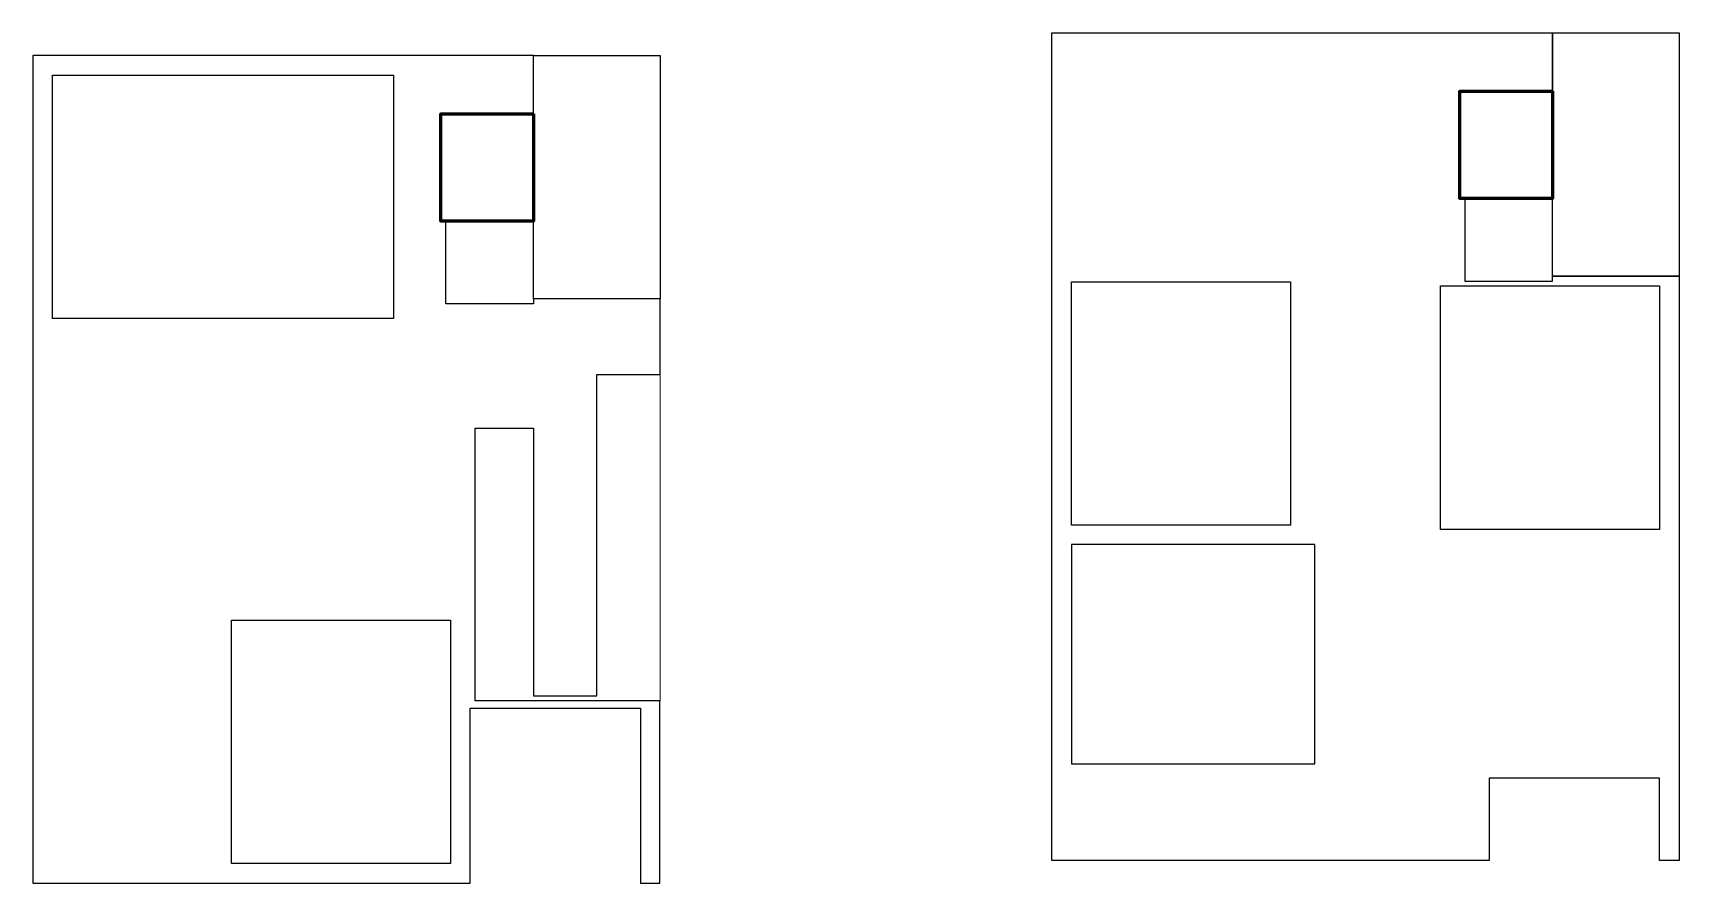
# Model space of a CAD drawing. Header units: metres. Extents: x -355 to 973, y -73 to 238.
# Drawn here: x -354.7 to -320.9, y 48.25 to 65.72 of the extents above; entities that cross this region are included whole.
import ezdxf

# ---------------------------------------------------------------- set-up
doc = ezdxf.new("R2010")
doc.units = ezdxf.units.M
doc.header["$LTSCALE"] = 3
doc.header["$MEASUREMENT"] = 0
doc.layers.add('A-FALSE-25-Knuf', color=2, linetype='Continuous')
doc.layers.add('Ditail', color=1, linetype='Continuous')
for name, color, linetype, lineweight in [('A-GLAZ', 151, 'Continuous', 9), ('alaem', 230, 'Continuous', 5), ('Internal wall', 3, 'Continuous', 60)]:
    doc.layers.add(name, color=color, linetype=linetype, lineweight=lineweight)

msp = doc.modelspace()

# ---------------------------------------------------------------- linework, layer by layer
at = {"color": 217, "true_color": 0x93278f}
for points in [[(-323.504, 65.722), (-323.504, 64.524), (-325.405, 64.524), (-325.405, 62.322), (-325.305, 62.322), (-325.305, 60.622), (-323.505, 60.622), (-323.504, 60.722), (-320.904, 60.722), (-320.904, 48.722), (-321.304, 48.722), (-321.304, 50.414), (-324.804, 50.414), (-324.804, 48.722), (-333.781, 48.722), (-333.781, 65.722), (-323.505, 65.722)], [(-345.727, 48.255), (-345.724, 51.847), (-342.224, 51.847), (-342.227, 48.255), (-341.827, 48.255), (-341.827, 52.001), (-345.624, 52.001), (-345.624, 57.601), (-344.424, 57.601), (-344.424, 52.101), (-343.124, 52.101), (-343.124, 58.701), (-341.824, 58.701), (-341.824, 60.255), (-344.424, 60.255), (-344.425, 60.155), (-346.225, 60.155), (-346.225, 61.855), (-346.325, 61.855), (-346.325, 64.057), (-344.424, 64.057), (-344.424, 65.255), (-354.701, 65.255), (-354.701, 48.255), (-345.724, 48.255)]]:
    msp.add_lwpolyline(points, dxfattribs=at)
at = {"layer": 'A-FALSE-25-Knuf'}
for points in [[(-354.301, 64.855), (-347.301, 64.855), (-347.301, 59.855), (-354.301, 59.855), (-354.301, 64.855)], [(-333.381, 60.608), (-328.881, 60.608), (-328.881, 55.608), (-333.381, 55.608), (-333.381, 60.608)], [(-325.804, 60.522), (-321.304, 60.522), (-321.304, 55.522), (-325.804, 55.522), (-325.804, 60.522)], [(-333.381, 50.708), (-328.381, 50.708), (-328.381, 55.208), (-333.381, 55.208), (-333.381, 50.708)], [(-350.626, 53.655), (-346.126, 53.655), (-346.126, 48.655), (-350.626, 48.655), (-350.626, 53.655)]]:
    msp.add_lwpolyline(points, dxfattribs=at)
at = {"layer": 'A-GLAZ'}
msp.add_lwpolyline([(-345.624, 57.601), (-344.424, 57.601), (-344.424, 52.101), (-343.124, 52.101), (-343.124, 58.701), (-341.824, 58.701), (-341.824, 52.001), (-345.624, 52.001), (-345.624, 57.601)], dxfattribs=at)
at = {"layer": 'alaem'}
for points in [[(-323.505, 62.322), (-323.504, 60.722), (-323.504, 60.622), (-325.205, 60.622), (-325.305, 60.622), (-325.305, 62.322), (-323.504, 62.322)], [(-344.425, 61.855), (-344.424, 60.255), (-344.424, 60.155), (-346.125, 60.155), (-346.225, 60.155), (-346.225, 61.855), (-344.424, 61.855)]]:
    msp.add_lwpolyline(points, dxfattribs=at)
at = {"layer": 'Ditail'}
for points in [[(-323.504, 65.722), (-320.904, 65.722), (-320.904, 60.722), (-323.504, 60.722), (-323.504, 65.722)], [(-344.424, 65.255), (-341.824, 65.255), (-341.824, 60.255), (-344.424, 60.255), (-344.424, 65.255)]]:
    msp.add_lwpolyline(points, dxfattribs=at)
at = {"layer": 'Internal wall'}
for points in [[(-323.504, 64.524), (-323.505, 62.422), (-323.505, 62.322), (-325.305, 62.322), (-325.405, 62.322), (-325.405, 64.424), (-325.405, 64.524), (-323.504, 64.524)], [(-344.424, 64.057), (-344.425, 61.955), (-344.425, 61.855), (-346.225, 61.855), (-346.325, 61.855), (-346.325, 63.957), (-346.325, 64.057), (-344.424, 64.057)]]:
    msp.add_lwpolyline(points, dxfattribs=at)

doc.saveas('drawing.dxf')
